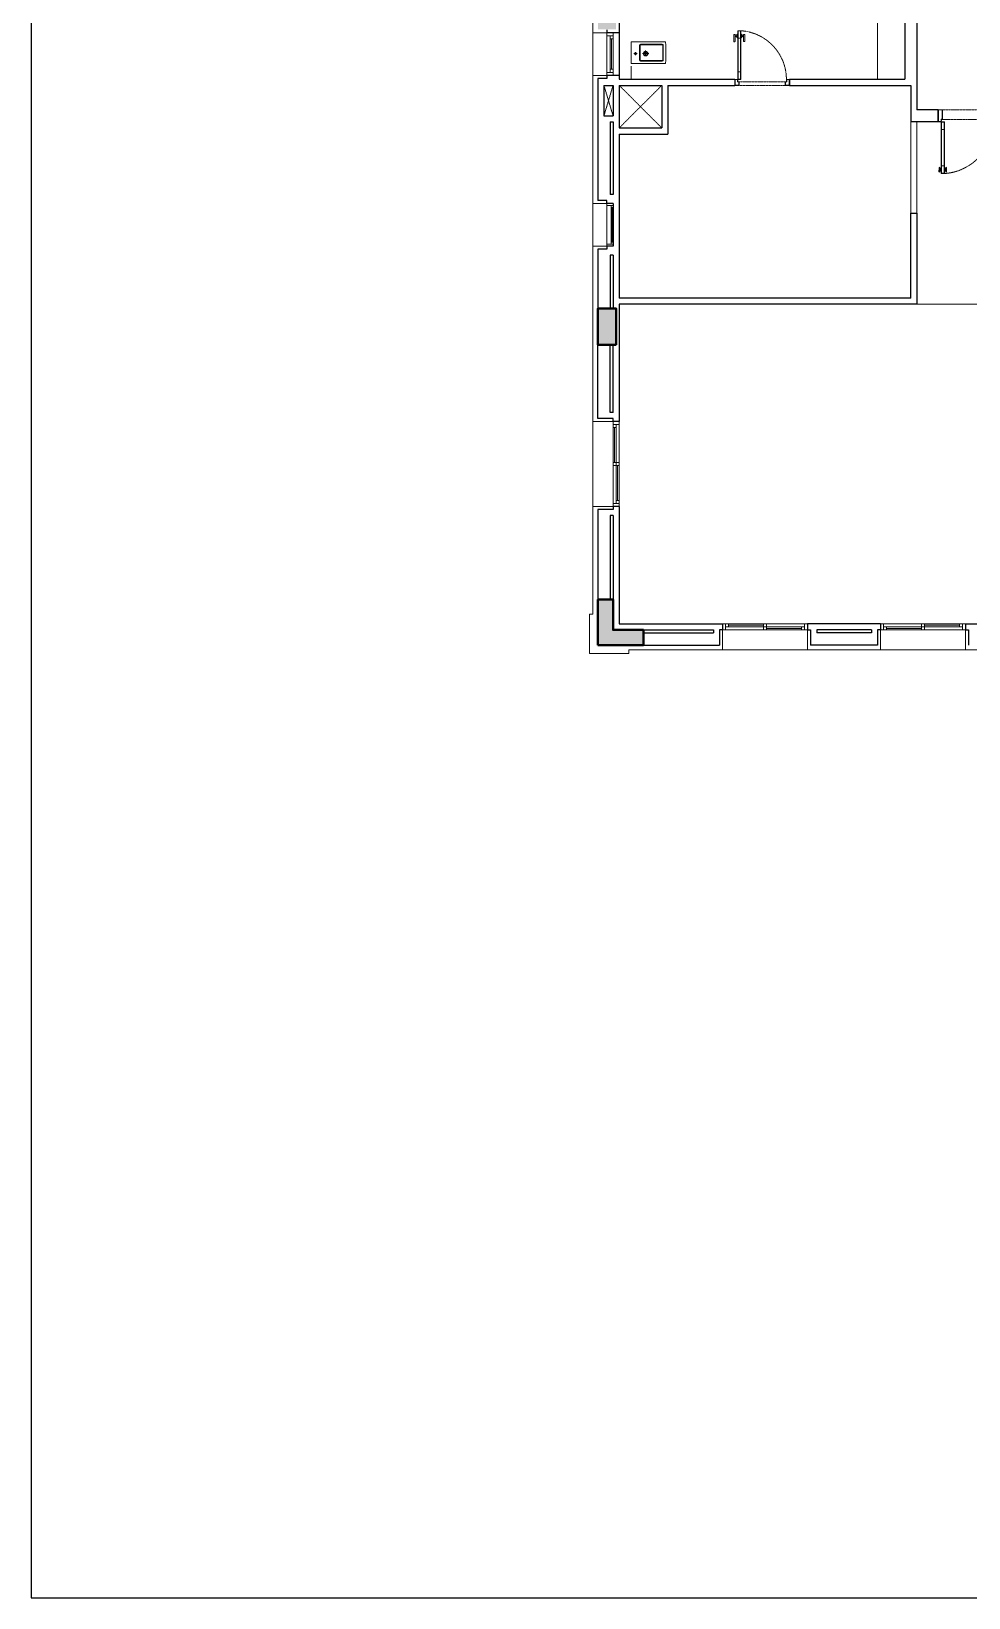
# Model space of a CAD drawing. Header units: inches. Extents: x 274057 to 444617, y 490067 to 635630.
# Drawn here: x 396217 to 411637, y 587230 to 613006 of the extents above; entities that cross this region are included whole.
import ezdxf

# ---------------------------------------------------------------- set-up
doc = ezdxf.new("R2010")
doc.units = ezdxf.units.IN
doc.header["$MEASUREMENT"] = 0
doc.set_wipeout_variables(frame=1)
for name, pattern in [('CENTER', [2, 1.25, -0.25, 0.25, -0.25]), ('HIDDEN', [0.375, 0.25, -0.125]), ('HIDDEN2', [0.1875, 0.125, -0.0625])]:
    doc.linetypes.add(name, pattern=pattern)
for name, color, linetype, lineweight in [('A-DOOR', 134, 'Continuous', 18), ('A-FLOR-FIXT', 114, 'Continuous', 9), ('A-FLOR-HIDN', 8, 'HIDDEN', 13), ('A-GLAZ', 134, 'Continuous', 18), ('A-SHAFT', 3, 'HIDDEN2', 18), ('A-WALL-TILE', 8, 'Continuous', 9), ('XREF-V2-FF_COLS$0$A-COLS', 8, 'Continuous', 40), ('XREF-V2-FF_COLS$0$A-COLS-PATT', 253, 'Continuous', 20)]:
    doc.layers.add(name, color=color, linetype=linetype, lineweight=lineweight)
for name, color, linetype in [('A-FURN', 253, 'Continuous'), ('A-WALL', 7, 'Continuous'), ('WIPEOUT', 2, 'Continuous')]:
    doc.layers.add(name, color=color, linetype=linetype)

# ---------------------------------------------------------------- blocks, each defined once
blk = doc.blocks.new('360x570 bidet-flat-1')
blk.add_wipeout([(-141861, 71781), (-142419, 71781), (-142419, 72141), (-141861, 72141), (-141854, 72135), (-141849, 71961), (-141854, 71788)]).dxf.layer = 'WIPEOUT'
at = {"ltscale": 30}
for p, q in [((-142375, 71976), (-142323, 71976)), ((-142349, 71950), (-142349, 72002)), ((-142133, 71976), (-142233, 71976)), ((-142184, 71927), (-142184, 72006))]:
    blk.add_line(p, q, dxfattribs=at)
for p, q in [((-142282, 71838), (-142282, 72084)), ((-142272, 71841), (-142272, 72081)), ((-141909, 72101), (-142265, 72101)), ((-141912, 72091), (-142262, 72091)), ((-141902, 71841), (-141902, 72081)), ((-141892, 71838), (-141892, 72084)), ((-141909, 71821), (-142265, 71821)), ((-141912, 71831), (-142262, 71831))]:
    blk.add_line(p, q)
at = {"flags": 128}
blk.add_lwpolyline([(-142419, 71781), (-141861, 71781, 0.399035), (-141854, 71788, 0.026808), (-141854, 72135, 0.399035), (-141861, 72141), (-142419, 72141)], format="xyb", close=True, dxfattribs=at)
for centre, radius in [((-142349, 71976), 17.5), ((-142184, 71976), 37.5), ((-142184, 71976), 26)]:
    blk.add_circle(centre, radius)
for centre, radius, start, end in [((-142265, 72084), 17, 90, 180), ((-142262, 72081), 10, 90, 180), ((-141912, 72081), 10, 0, 90), ((-141909, 72084), 17, 0, 90), ((-142265, 71838), 17, 180, 270), ((-142262, 71841), 10, 180, 270), ((-141912, 71841), 10, 270, 0), ((-141909, 71838), 17, 270, 0)]:
    blk.add_arc(centre, radius, start, end)
blk = doc.blocks.new('*U56')
at = {"color": 253, "linetype": 'HIDDEN2'}
for p, q in [((258747, 484887, 0), (258010, 484703, 0)), ((258024, 484645, 0), (258762, 484828, 0))]:
    blk.add_line(p, q, dxfattribs=at)
at = {"layer": 'A-DOOR'}
for p, q in [((257787, 485514, 0), (257836, 485526, 0)), ((257836, 485526, 0), (257787, 485514, 0)), ((257981, 484737, 0), (257787, 485514, 0)), ((257787, 485514, 0), (257787, 485514, 0)), ((257833, 485521, 0), (257792, 485511, 0)), ((257983, 484742, 0), (257792, 485511, 0)), ((257862, 485404, 0), (257821, 485394, 0)), ((257833, 485521, 0), (258024, 484752, 0)), ((257836, 485526, 0), (258029, 484749, 0)), ((258029, 484749, 0), (257981, 484737, 0))]:
    blk.add_line(p, q, dxfattribs=at)
at = {"layer": 'A-DOOR', "elevation": 0}
for points in [[(257759, 485441), (257786, 485332, -0.414214), (257783, 485327), (257772, 485324, -0.414214), (257767, 485327), (257740, 485436, -0.414214), (257743, 485441), (257754, 485443, -0.414214)], [(257895, 485474), (257922, 485366, 0.414214), (257927, 485363), (257939, 485366, 0.414214), (257942, 485371), (257914, 485479, 0.414214), (257910, 485482), (257898, 485479, 0.414214)]]:
    blk.add_lwpolyline(points, format="xyb", close=True, dxfattribs=at)
for points in [[(257787, 485436), (257762, 485430), (257767, 485410), (257792, 485417)], [(257789, 485452), (257784, 485451), (257797, 485402), (257801, 485404)], [(257800, 485465), (257816, 485397), (257804, 485404), (257792, 485453)], [(257848, 485477), (257865, 485409), (257872, 485421), (257860, 485470)], [(257863, 485471), (257868, 485472), (257880, 485423), (257875, 485422)], [(257873, 485457), (257898, 485464), (257903, 485444), (257878, 485438)], [(258805, 484942), (258757, 484930), (258767, 484892), (258747, 484887), (258762, 484828), (258830, 484845)], [(258803, 484938), (258762, 484927), (258771, 484889), (258752, 484884), (258765, 484833), (258825, 484848)], [(257932, 484725), (257981, 484737), (257990, 484698), (258010, 484703), (258024, 484645), (257956, 484628)], [(257937, 484722), (257978, 484732), (257987, 484694), (258007, 484698), (258019, 484648), (257959, 484633)]]:
    blk.add_lwpolyline(points, close=True, dxfattribs=at)
at = {"layer": 'A-DOOR', "elevation": 0, "flags": 128}
for points in [[(257821, 485394), (257862, 485404), (257833, 485521), (257792, 485511)], [(257983, 484742), (258024, 484752), (257995, 484869), (257955, 484858)]]:
    blk.add_lwpolyline(points, close=True, dxfattribs=at)
at = {"layer": 'A-DOOR', "linetype": 'CENTER', "ltscale": 0.4}
blk.add_arc((257978, 484736, 0), 802, 14.0148, 100.2328, dxfattribs=at)
blk = doc.blocks.new('*U59')
at = {"color": 253, "linetype": 'HIDDEN2'}
for p, q in [((262980, 485466, 0), (261369, 485065, 0)), ((261408, 484910, 0), (263019, 485311, 0))]:
    blk.add_line(p, q, dxfattribs=at)
at = {"layer": 'A-DOOR'}
for p, q in [((262999, 485265, 0), (263048, 485277, 0)), ((263205, 484440, 0), (262999, 485265, 0)), ((263207, 484445, 0), (263004, 485262, 0)), ((263045, 485272, 0), (263248, 484455, 0)), ((263048, 485277, 0), (263253, 484452, 0)), ((261447, 484878, 0), (261398, 484866, 0)), ((261398, 484866, 0), (261603, 484041, 0)), ((261403, 484863, 0), (261606, 484046, 0)), ((261647, 484056, 0), (261444, 484873, 0)), ((261652, 484053, 0), (261447, 484878, 0)), ((263177, 484456, 0), (263158, 484534, 0)), ((263166, 484515, 0), (263176, 484518, 0)), ((263176, 484476, 0), (263166, 484515, 0)), ((263186, 484479, 0), (263176, 484518, 0)), ((263176, 484476, 0), (263186, 484479, 0)), ((263179, 484561, 0), (263219, 484571, 0)), ((263180, 484519, 0), (263185, 484520, 0)), ((263190, 484480, 0), (263180, 484519, 0)), ((263190, 484480, 0), (263194, 484481, 0)), ((263253, 484452, 0), (263205, 484440, 0)), ((263205, 484440, 0), (263253, 484452, 0)), ((263207, 484445, 0), (263248, 484455, 0)), ((263238, 484533, 0), (263233, 484532, 0)), ((263248, 484494, 0), (263238, 484533, 0)), ((263252, 484536, 0), (263242, 484534, 0)), ((263252, 484495, 0), (263242, 484534, 0)), ((263248, 484494, 0), (263243, 484493, 0)), ((263270, 484479, 0), (263251, 484557, 0)), ((263261, 484498, 0), (263252, 484536, 0)), ((263261, 484498, 0), (263252, 484495, 0)), ((261576, 484058, 0), (261556, 484135, 0)), ((261565, 484117, 0), (261575, 484119, 0)), ((261575, 484078, 0), (261565, 484117, 0)), ((261584, 484080, 0), (261575, 484119, 0)), ((261575, 484078, 0), (261584, 484080, 0)), ((261618, 484173, 0), (261577, 484163, 0)), ((261579, 484120, 0), (261583, 484121, 0)), ((261588, 484081, 0), (261579, 484120, 0)), ((261588, 484081, 0), (261593, 484083, 0)), ((261637, 484135, 0), (261632, 484133, 0)), ((261646, 484096, 0), (261637, 484135, 0)), ((261650, 484138, 0), (261641, 484136, 0)), ((261650, 484097, 0), (261641, 484136, 0)), ((261646, 484096, 0), (261642, 484095, 0)), ((261669, 484081, 0), (261649, 484158, 0)), ((261660, 484099, 0), (261650, 484138, 0)), ((261660, 484099, 0), (261650, 484097, 0)), ((261652, 484053, 0), (261603, 484041, 0)), ((261603, 484041, 0), (261652, 484053, 0)), ((261647, 484056, 0), (261606, 484046, 0))]:
    blk.add_line(p, q, dxfattribs=at)
at = {"layer": 'A-DOOR', "elevation": 0}
for points in [[(263096, 485289), (263048, 485277), (263038, 485315), (263019, 485311), (262980, 485466), (263048, 485483)], [(263092, 485292), (263051, 485281), (263041, 485320), (263022, 485315), (262985, 485463), (263045, 485478)], [(261350, 484854), (261398, 484866), (261389, 484905), (261408, 484910), (261369, 485065), (261301, 485048)], [(261353, 484859), (261393, 484869), (261384, 484908), (261403, 484913), (261366, 485060), (261306, 485045)]]:
    blk.add_lwpolyline(points, close=True, dxfattribs=at)
at = {"layer": 'A-DOOR', "elevation": 0, "flags": 128}
for points in [[(263045, 485272), (263004, 485262), (263033, 485145), (263074, 485155)], [(261403, 484863), (261444, 484873), (261473, 484757), (261432, 484747)], [(263219, 484571), (263179, 484561), (263207, 484445), (263248, 484455)], [(261577, 484163), (261618, 484173), (261647, 484056), (261606, 484046)]]:
    blk.add_lwpolyline(points, close=True, dxfattribs=at)
at = {"layer": 'A-DOOR', "elevation": 0}
for points in [[(263160, 484460), (263145, 484522)], [(263172, 484456), (263153, 484531)], [(263274, 484482), (263256, 484556)], [(263283, 484490), (263267, 484553)], [(261559, 484062), (261544, 484124)], [(261570, 484058), (261552, 484132)], [(261673, 484084), (261655, 484158)], [(261681, 484092), (261666, 484154)]]:
    blk.add_lwpolyline(points, dxfattribs=at)
for points in [[(263177, 484456), (263158, 484534, 2.191511)], [(263270, 484479), (263251, 484557, -2.191511)], [(261576, 484058), (261556, 484135, 2.191511)], [(261669, 484081), (261649, 484158, -2.191511)]]:
    blk.add_lwpolyline(points, format="xyb", dxfattribs=at)
at = {"layer": 'A-DOOR', "linetype": 'CENTER', "ltscale": 0.4}
for centre, start, end in [((261395, 484867, 0), 287.5205, 13.8938), ((263050, 485278, 0), 194.0491, 280.4224)]:
    blk.add_arc(centre, 853, start, end, dxfattribs=at)
at = {"layer": 'A-DOOR'}
for centre, start, end in [((263179, 484498, 0), 120.2316, 143.7632), ((263179, 484498, 0), 244.1796, 267.7112), ((263249, 484515, 0), 64.1796, 87.7112), ((263249, 484515, 0), 300.2316, 323.7632), ((261577, 484099, 0), 120.2316, 143.7632), ((261648, 484117, 0), 64.1796, 87.7112), ((261648, 484117, 0), 300.2316, 323.7632), ((261577, 484099, 0), 244.1796, 267.7112)]:
    blk.add_arc(centre, 41.7, start, end, dxfattribs=at)
blk = doc.blocks.new('stonecladding')
at = {"layer": 'A-WALL-TILE'}
for p, q in [((9240, 16186, 0), (9240, 26301, 0)), ((9240, 16186, 0), (9180, 16186, 0)), ((9180, 15536, 0), (9180, 16186, 0)), ((9830, 15536, 0), (9180, 15536, 0)), ((16910, 15596, 0), (9830, 15596, 0)), ((9830, 15536, 0), (9830, 15596, 0))]:
    blk.add_line(p, q, dxfattribs=at)
blk = doc.blocks.new('first floor villa 2')
at = {"layer": 'XREF-V2-FF_COLS$0$A-COLS-PATT'}
h = blk.add_hatch(color=256, dxfattribs=at)
h.paths.add_polyline_path([(94635, 34822), (94335, 34822), (94335, 35422), (94635, 35422)])
h.paths.add_polyline_path([(94335, 41017), (94635, 41017), (94635, 40017), (94335, 40017)])
blk.add_hatch(color=256, dxfattribs=at).paths.add_polyline_path([(94335, 29882), (95085, 29882), (95085, 30132), (94585, 30132), (94585, 30632), (94335, 30632)])
at = {"layer": 'A-DOOR'}
for p, q in [((94535, 39857, 0), (94585, 39857, 0)), ((94560, 39857, 0), (94560, 39357, 0)), ((94535, 39357, 0), (94585, 39357, 0))]:
    blk.add_line(p, q, dxfattribs=at)
for points in [[(94485, 39957), (94585, 39957), (94585, 39257), (94485, 39257)], [(94485, 39957), (94585, 39957), (94585, 39907), (94485, 39907)], [(94535, 39907), (94585, 39907), (94585, 39307), (94535, 39307)], [(94485, 39257), (94585, 39257), (94585, 39307), (94485, 39307)]]:
    blk.add_lwpolyline(points, close=True, dxfattribs=at)
at = {"layer": 'A-FLOR-FIXT', "lineweight": 0}
blk.add_line((98935, 40582), (98935, 39192), dxfattribs=at)
at = {"layer": 'A-FLOR-HIDN', "color": 1, "linetype": 'HIDDEN'}
for p, q in [((99485, 36992), (99485, 38492)), ((99585, 36992), (99585, 38492)), ((99585, 35492), (102085, 35492))]:
    blk.add_line(p, q, dxfattribs=at)
at = {"layer": 'A-GLAZ'}
for p, q in [((94485, 36449, 0), (94485, 37149, 0)), ((94585, 36449, 0), (94585, 37149, 0)), ((94585, 37116, 0), (94485, 37116, 0)), ((94553, 36481, 0), (94553, 37116, 0)), ((94585, 37084, 0), (94553, 37084, 0)), ((94569, 36514, 0), (94569, 37084, 0)), ((94585, 36481, 0), (94485, 36481, 0)), ((94585, 36514, 0), (94553, 36514, 0)), ((94585, 32162, 0), (94585, 33562, 0)), ((94585, 32162, 0), (94585, 33562, 0)), ((94685, 33512, 0), (94585, 33512, 0)), ((94685, 33512, 0), (94585, 33512, 0)), ((94635, 32212, 0), (94635, 33512, 0)), ((94635, 32212, 0), (94635, 33512, 0)), ((94685, 32162, 0), (94685, 33562, 0)), ((94685, 32162, 0), (94685, 33562, 0)), ((94635, 33462, 0), (94585, 33462, 0)), ((94635, 33462, 0), (94585, 33462, 0)), ((94610, 33462, 0), (94610, 32886, 0)), ((94610, 33462, 0), (94610, 32886, 0)), ((94685, 32886, 0), (94585, 32886, 0)), ((94685, 32886, 0), (94585, 32886, 0)), ((94685, 32836, 0), (94585, 32836, 0)), ((94685, 32836, 0), (94585, 32836, 0)), ((94660, 32262, 0), (94660, 32836, 0)), ((94660, 32262, 0), (94660, 32836, 0)), ((94685, 32262, 0), (94635, 32262, 0)), ((94685, 32262, 0), (94635, 32262, 0)), ((94685, 32212, 0), (94585, 32212, 0)), ((94685, 32212, 0), (94585, 32212, 0)), ((96385, 30232, 0), (97785, 30232, 0)), ((96385, 30232, 0), (97785, 30232, 0)), ((96435, 30232, 0), (96435, 30132, 0)), ((96435, 30232, 0), (96435, 30132, 0)), ((96435, 30182, 0), (97735, 30182, 0)), ((96435, 30182, 0), (97735, 30182, 0)), ((96485, 30232, 0), (96485, 30182, 0)), ((96485, 30232, 0), (96485, 30182, 0)), ((96485, 30207, 0), (97059, 30207, 0)), ((96485, 30207, 0), (97059, 30207, 0)), ((97059, 30232, 0), (97059, 30132, 0)), ((97059, 30232, 0), (97059, 30132, 0)), ((97109, 30232, 0), (97109, 30132, 0)), ((97109, 30232, 0), (97109, 30132, 0)), ((97685, 30182, 0), (97685, 30132, 0)), ((97685, 30182, 0), (97685, 30132, 0)), ((97735, 30232, 0), (97735, 30132, 0)), ((97735, 30232, 0), (97735, 30132, 0)), ((100385, 30232, 0), (98985, 30232, 0)), ((100385, 30232, 0), (98985, 30232, 0)), ((99035, 30232, 0), (99035, 30132, 0)), ((99035, 30232, 0), (99035, 30132, 0)), ((100335, 30182, 0), (99035, 30182, 0)), ((100335, 30182, 0), (99035, 30182, 0)), ((99085, 30182, 0), (99085, 30132, 0)), ((99085, 30182, 0), (99085, 30132, 0)), ((99661, 30232, 0), (99661, 30132, 0)), ((99661, 30232, 0), (99661, 30132, 0)), ((99711, 30232, 0), (99711, 30132, 0)), ((99711, 30232, 0), (99711, 30132, 0)), ((100285, 30207, 0), (99711, 30207, 0)), ((100285, 30207, 0), (99711, 30207, 0)), ((100285, 30232, 0), (100285, 30182, 0)), ((100285, 30232, 0), (100285, 30182, 0)), ((100335, 30232, 0), (100335, 30132, 0)), ((100335, 30232, 0), (100335, 30132, 0)), ((96385, 30132, 0), (97785, 30132, 0)), ((96385, 30132, 0), (97785, 30132, 0)), ((97685, 30157, 0), (97109, 30157, 0)), ((97685, 30157, 0), (97109, 30157, 0)), ((100385, 30132, 0), (98985, 30132, 0)), ((100385, 30132, 0), (98985, 30132, 0)), ((99085, 30157, 0), (99661, 30157, 0)), ((99085, 30157, 0), (99661, 30157, 0))]:
    blk.add_line(p, q, dxfattribs=at)
at = {"layer": 'A-SHAFT'}
for p, q in [((94435, 39092, 0), (94585, 38592, 0)), ((94435, 38592, 0), (94585, 39092, 0)), ((94685, 39092, 0), (95385, 38392, 0)), ((94685, 38392, 0), (95385, 39092, 0))]:
    blk.add_line(p, q, dxfattribs=at)
at = {"layer": 'A-SHAFT', "elevation": 0}
for points in [[(94435, 38592), (94585, 38592), (94585, 39092), (94435, 39092)], [(94685, 38392), (95385, 38392), (95385, 39092), (94685, 39092)]]:
    blk.add_lwpolyline(points, close=True, dxfattribs=at)
at = {"layer": 'A-WALL'}
for p, q in [((99585, 40882), (99585, 38692)), ((94685, 40667), (94685, 39957)), ((99385, 40582), (99385, 39192)), ((94485, 40007), (94485, 39957)), ((94685, 39957), (94485, 39957)), ((94335, 39207, 0), (94335, 37199)), ((94485, 39207), (94335, 39207, 0)), ((94485, 39257), (94485, 39207)), ((94685, 39257, 0), (94485, 39257, 0)), ((94685, 39257), (94685, 39192)), ((94685, 39192), (96587, 39192)), ((96587, 39192), (96587, 39092)), ((97487, 39192), (99385, 39192)), ((97487, 39192), (97487, 39092)), ((94685, 39092), (94685, 38392, 0)), ((94685, 39092), (95385, 39092)), ((94685, 39092, 0), (94685, 38392)), ((95385, 39092), (95385, 38392)), ((95485, 39092), (96587, 39092)), ((95485, 39092), (95485, 38292)), ((97487, 39092), (99485, 39092)), ((99485, 39092), (99485, 38492)), ((99935, 38692), (99585, 38692)), ((99935, 38492), (99935, 38692)), ((99935, 38492), (99485, 38492)), ((94685, 38392), (95385, 38392)), ((94685, 38292, 0), (94685, 37149, 0)), ((94685, 38292), (95485, 38292)), ((94485, 37199, 0), (94335, 37199, 0)), ((94485, 37149, 0), (94485, 37199, 0)), ((94585, 37149, 0), (94485, 37149, 0)), ((94585, 37149, 0), (94585, 36449, 0)), ((94685, 37149, 0), (94685, 35592)), ((99485, 36992), (99585, 36992)), ((99485, 35592), (99485, 36992)), ((99585, 36992), (99585, 35492)), ((94335, 36399), (94335, 35422)), ((94485, 36399, 0), (94335, 36399, 0)), ((94585, 36449, 0), (94485, 36449, 0)), ((94485, 36449, 0), (94485, 36399, 0)), ((99485, 35592), (94685, 35592)), ((94685, 35492), (94685, 33562, 0)), ((99585, 35492), (94685, 35492)), ((94335, 33612), (94335, 34822, 0)), ((94585, 33612), (94335, 33612)), ((94585, 33562, 0), (94585, 33612)), ((94685, 33562, 0), (94585, 33562, 0)), ((94335, 32112), (94335, 30632)), ((94585, 32112), (94335, 32112)), ((94685, 32162, 0), (94585, 32162, 0)), ((94585, 32162, 0), (94585, 32112)), ((94685, 32162), (94685, 30232)), ((94685, 30232), (96385, 30232, 0)), ((96385, 30232, 0), (96385, 30132, 0)), ((98985, 30232, 0), (97785, 30232, 0)), ((97785, 30232, 0), (97785, 30132, 0)), ((98985, 30232, 0), (98985, 30132, 0)), ((100385, 30232), (102085, 30232)), ((100385, 30232, 0), (100385, 30132, 0)), ((96335, 30132, 0), (96335, 29882, 0)), ((96385, 30132, 0), (96335, 30132, 0)), ((97785, 30132, 0), (97835, 30132, 0)), ((97835, 30132, 0), (97835, 29882, 0)), ((98935, 30132, 0), (98935, 29882, 0)), ((98985, 30132, 0), (98935, 30132, 0)), ((100385, 30132, 0), (100435, 30132, 0)), ((100435, 30132, 0), (100435, 29882, 0)), ((95085, 29882), (96335, 29882, 0)), ((98935, 29882, 0), (97835, 29882, 0))]:
    blk.add_line(p, q, dxfattribs=at)
at = {"layer": 'A-WALL', "color": 1}
for p, q in [((94685, 39957), (94685, 39257)), ((94435, 39092), (94585, 39092)), ((94435, 39092), (94435, 38592)), ((94585, 39092), (94585, 38592)), ((94435, 38592), (94585, 38592)), ((94535, 38492), (94585, 38492)), ((94535, 38492), (94535, 37299)), ((94585, 38492), (94585, 37299)), ((94585, 37299, 0), (94535, 37299, 0)), ((94535, 36299, 0), (94535, 35422)), ((94585, 36299, 0), (94535, 36299, 0)), ((94585, 36299), (94585, 35422)), ((94535, 33712), (94535, 34822)), ((94585, 33712), (94585, 34822)), ((94585, 33712), (94535, 33712)), ((94535, 32012), (94535, 30632)), ((94585, 32012), (94535, 32012)), ((94585, 32012), (94585, 30632)), ((95085, 30132), (96235, 30132)), ((95085, 30082), (96235, 30082)), ((96235, 30132, 0), (96235, 30082, 0)), ((98835, 30132, 0), (97935, 30132, 0)), ((97935, 30132, 0), (97935, 30082, 0)), ((98835, 30082, 0), (97935, 30082, 0)), ((98835, 30132, 0), (98835, 30082, 0))]:
    blk.add_line(p, q, dxfattribs=at)
at = {"layer": 'A-WALL-TILE'}
for p, q in [((94485, 39957), (94255, 39957)), ((94485, 39257, 0), (94255, 39257, 0)), ((94485, 37149, 0), (94255, 37149, 0)), ((94485, 36449, 0), (94255, 36449, 0)), ((94585, 33562, 0), (94255, 33562, 0)), ((94585, 32162, 0), (94255, 32162, 0)), ((96385, 30132, 0), (96385, 29802, 0)), ((97785, 30132, 0), (97785, 29802, 0)), ((98985, 30132, 0), (98985, 29802, 0)), ((100385, 30132, 0), (100385, 29802, 0))]:
    blk.add_line(p, q, dxfattribs=at)
at = {"layer": 'Defpoints'}
blk.add_lwpolyline([(133415, 62606), (85015, 62606), (85015, 14206), (133415, 14206)], close=True, dxfattribs=at)
at = {"layer": 'XREF-V2-FF_COLS$0$A-COLS', "elevation": 0}
for points in [[(94635, 34822), (94335, 34822), (94335, 35422), (94635, 35422)], [(94635, 34822), (94335, 34822), (94335, 35422), (94635, 35422)], [(94335, 29882), (95085, 29882), (95085, 30132), (94585, 30132), (94585, 30632), (94335, 30632)], [(94335, 29882), (95085, 29882), (95085, 30132), (94585, 30132), (94585, 30632), (94335, 30632)]]:
    blk.add_lwpolyline(points, close=True, dxfattribs=at)
at = {"layer": 'A-DOOR', "rotation": 346.0285767170143}
for name in ['*U56', '*U59']:
    blk.add_blockref(name, (-270745, -368919, 0), dxfattribs=at)
at = {"layer": 'A-WALL'}
blk.add_blockref('stonecladding', (85015, 14206), dxfattribs=at)
at = {"layer": 'A-FLOR-FIXT', "xscale": -1, "rotation": 180}
blk.add_blockref('360x570 bidet-flat-1', (237304, 111591), dxfattribs=at)
at = {"layer": 'A-FLOR-FIXT'}
blk.add_line((94885, 39407), (94885, 39192), dxfattribs=at)

msp = doc.modelspace()

# ---------------------------------------------------------------- block references
at = {"layer": 'A-FURN'}
msp.add_blockref('first floor villa 2', (311201.6, 573024), dxfattribs=at)

doc.saveas('drawing.dxf')
